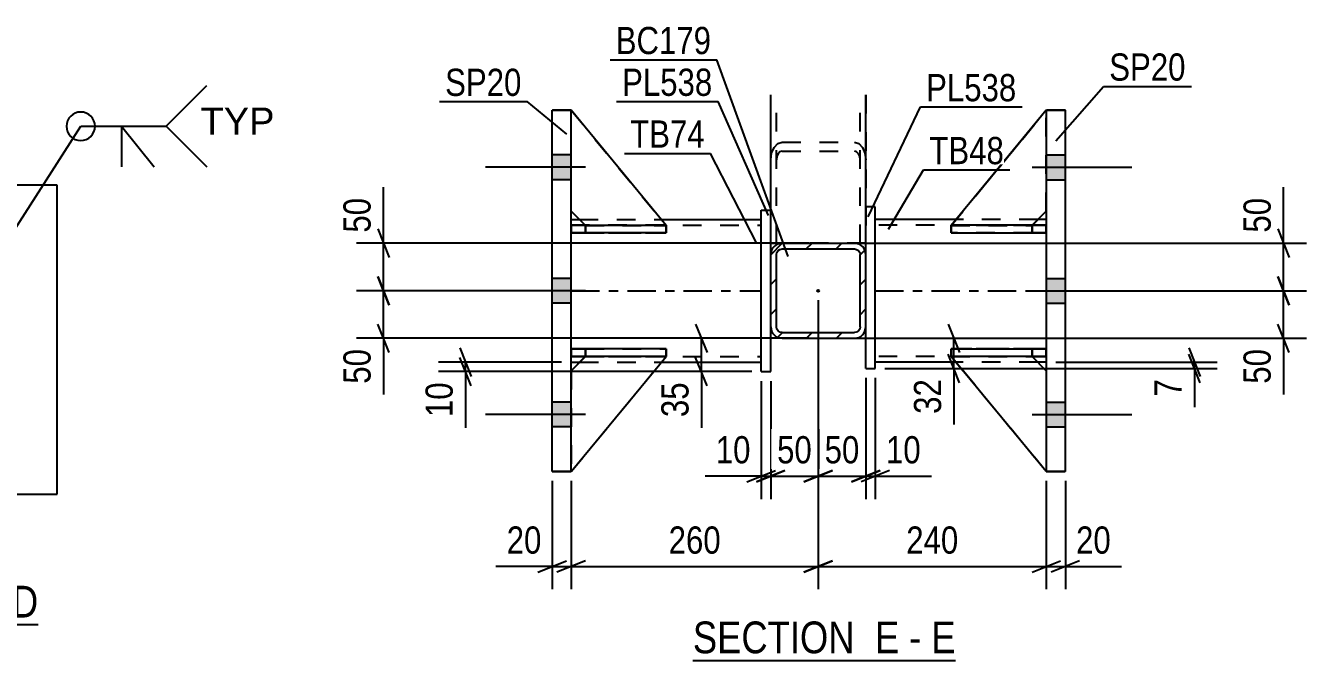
# Model space of a CAD drawing. Header units: millimetres. Extents: x 0 to 841, y 0 to 594.
# Drawn here: x 127.7 to 262.5, y 94.3 to 161.1 of the extents above; entities that cross this region are included whole.
import ezdxf

# ---------------------------------------------------------------- set-up
doc = ezdxf.new("R2010")
doc.units = ezdxf.units.MM
doc.linetypes.add('DXK_LINE_DOT2', pattern=[3.9198, 1.9599, -1.9599])
doc.linetypes.add('DXK_LINE_DOT3', pattern=[5.9187, 2.979, -0.9799, 0.9799, -0.9799])
doc.styles.add('Arial', font='ARIAL.TTF', dxfattribs={"height": 0.2})
doc.styles.add('Arial Narrow', font='ARIALN.TTF', dxfattribs={"height": 0.2})

# ---------------------------------------------------------------- blocks, each defined once
blk = doc.blocks.new('Unknown-122570622-18 - 2046')
at = {"color": 6, "linetype": 'Continuous'}
blk.add_line((100.99, 98.07), (129.06, 98.07), dxfattribs=at)
at = {"color": 0, "linetype": 'Continuous'}
for points in [[(119.1, 98.82), (119.1, 102.32), (100.99, 102.32), (100.99, 98.82)], [(122.92, 98.82), (122.92, 102.32), (120.15, 102.32), (120.15, 98.82)], [(125.24, 98.82), (125.24, 102.32), (123.97, 102.32), (123.97, 98.82)], [(129.06, 98.82), (129.06, 102.32), (126.29, 102.32), (126.29, 98.82)]]:
    blk.add_wipeout(points, dxfattribs=at)
at = {"color": 7, "linetype": 'Continuous', "style": 'Arial Narrow'}
for s, p in [('SECTION ', (100.99, 98.82)), ('D', (120.15, 98.82)), ('D', (126.29, 98.82)), ('-', (123.97, 98.82))]:
    blk.add_text(s, height=3.34, dxfattribs=at).set_placement(p)
blk = doc.blocks.new('Unknown-122570622-16 - 2806')
at = {"color": 6, "linetype": 'Continuous'}
blk.add_line((197.94, 94.31), (225.58, 94.31), dxfattribs=at)
at = {"color": 0, "linetype": 'Continuous'}
for points in [[(216.05, 95.06), (216.05, 98.56), (197.94, 98.56), (197.94, 95.06)], [(219.65, 95.06), (219.65, 98.56), (217.1, 98.56), (217.1, 95.06)], [(221.98, 95.06), (221.98, 98.56), (220.7, 98.56), (220.7, 95.06)], [(225.58, 95.06), (225.58, 98.56), (223.03, 98.56), (223.03, 95.06)]]:
    blk.add_wipeout(points, dxfattribs=at)
at = {"color": 7, "linetype": 'Continuous', "style": 'Arial Narrow'}
for s, p in [('SECTION ', (197.94, 95.06)), ('E', (217.1, 95.06)), ('E', (223.03, 95.06)), ('-', (220.7, 95.06))]:
    blk.add_text(s, height=3.34, dxfattribs=at).set_placement(p)
blk = doc.blocks.new('Part-122570622-2104 - 2046')
at = {"color": 2, "linetype": 'Continuous'}
for p, q in [((131.03, 144.31), (98.53, 144.31)), ((98.53, 144.31), (98.53, 111.81)), ((131.03, 111.81), (131.03, 144.31)), ((98.53, 111.81), (131.03, 111.81))]:
    blk.add_line(p, q, dxfattribs=at)
blk = doc.blocks.new('Part-122570622-3033 - 2806')
at = {"linetype": 'Continuous'}
h = blk.add_hatch(dxfattribs=at)
h.set_pattern_fill('', scale=0.7, style=0, pattern_type=0)
h.set_pattern_definition([(45, (207.331, 138.1994), (-1.57154, 1.57154), [])])
h.paths.add_polyline_path([(214.93, 138.2), (207.33, 138.2), (206.87, 138.11), (206.48, 137.85), (206.22, 137.46), (206.13, 137), (206.13, 129.4), (206.22, 128.94), (206.48, 128.55), (206.87, 128.29), (207.33, 128.2), (214.93, 128.2), (215.39, 128.29), (215.78, 128.55), (216.04, 128.94), (216.13, 129.4), (216.13, 137), (216.04, 137.46), (215.78, 137.85), (215.39, 138.11)])
h.paths.add_polyline_path([(215.49, 137.23), (215.53, 137), (215.53, 129.4), (215.49, 129.17), (215.36, 128.98), (215.16, 128.85), (214.93, 128.8), (207.33, 128.8), (207.1, 128.85), (206.91, 128.98), (206.78, 129.17), (206.73, 129.4), (206.73, 137), (206.78, 137.23), (206.91, 137.42), (207.1, 137.55), (207.33, 137.6), (214.93, 137.6), (215.16, 137.55), (215.36, 137.42)])
blk.add_hatch(color=30, dxfattribs=at).paths.add_polyline_path([(211.13, 133.1, -1), (211.13, 133.3, -1)])
at = {"color": 2, "linetype": 'Continuous'}
for p, q in [((207.33, 138.2), (206.87, 138.11)), ((206.91, 137.42), (207.1, 137.55)), ((207.1, 137.55), (207.33, 137.6)), ((207.33, 138.2), (214.93, 138.2)), ((207.33, 137.6), (214.93, 137.6)), ((215.39, 138.11), (214.93, 138.2)), ((214.93, 137.6), (215.16, 137.55)), ((215.16, 137.55), (215.36, 137.42)), ((206.22, 137.46), (206.13, 137)), ((206.13, 129.4), (206.13, 137)), ((206.73, 137), (206.78, 137.23)), ((206.73, 129.4), (206.73, 137)), ((206.78, 137.23), (206.91, 137.42)), ((215.36, 137.42), (215.49, 137.23)), ((215.49, 137.23), (215.53, 137)), ((215.53, 129.4), (215.53, 137)), ((216.13, 137), (216.04, 137.46)), ((216.13, 129.4), (216.13, 137)), ((206.13, 129.4), (206.22, 128.94)), ((206.78, 129.17), (206.73, 129.4)), ((215.53, 129.4), (215.49, 129.17)), ((216.04, 128.94), (216.13, 129.4)), ((206.91, 128.98), (206.78, 129.17)), ((206.87, 128.29), (207.33, 128.2)), ((207.1, 128.85), (206.91, 128.98)), ((207.33, 128.8), (207.1, 128.85)), ((207.33, 128.8), (214.93, 128.8)), ((207.33, 128.2), (214.93, 128.2)), ((215.16, 128.85), (214.93, 128.8)), ((214.93, 128.2), (215.39, 128.29)), ((215.36, 128.98), (215.16, 128.85)), ((215.49, 129.17), (215.36, 128.98))]:
    blk.add_line(p, q, dxfattribs=at)
at = {"color": 7, "linetype": 'DXK_LINE_DOT3'}
blk.add_line((211.13, 133.2), (211.13, 133.2), dxfattribs=at)
at = {"color": 30, "linetype": 'DXK_LINE_DOT3'}
blk.add_line((211.13, 133.2), (211.13, 133.2), dxfattribs=at)
at = {"color": 30, "linetype": 'Continuous'}
blk.add_circle((211.13, 133.2), 0.1, dxfattribs=at)
at = {"color": 2, "linetype": 'Continuous'}
for centre, start, end in [((207.33, 137), 112.5, 157.5), ((214.93, 137), 22.5, 67.5), ((207.33, 129.4), 202.5, 247.5), ((214.93, 129.4), 292.5, 337.5)]:
    blk.add_arc(centre, 1.2, start, end, dxfattribs=at)
blk = doc.blocks.new('Part-122570622-2969 - 2806')
at = {"color": 2, "linetype": 'Continuous'}
for p, q in [((185.13, 139.29), (185.13, 140.09)), ((185.13, 140.09), (193.88, 140.09)), ((195.13, 139.29), (185.13, 139.29)), ((185.13, 139.29), (185.13, 139.29)), ((195.13, 140.09), (195.12, 140.09)), ((195.13, 139.29), (195.13, 140.09))]:
    blk.add_line(p, q, dxfattribs=at)
at = {"color": 7, "linetype": 'DXK_LINE_DOT2'}
for p, q in [((186.63, 140.09), (185.13, 140.09)), ((185.13, 139.29), (186.63, 139.29)), ((186.63, 139.29), (186.63, 140.09)), ((186.63, 140.09), (195.12, 140.09)), ((186.63, 139.29), (195.13, 139.29))]:
    blk.add_line(p, q, dxfattribs=at)
blk = doc.blocks.new('Part-122570622-2905 - 2806')
at = {"color": 2, "linetype": 'Continuous'}
for p, q in [((186.63, 126.28), (185.13, 124.78)), ((185.13, 114.19), (195.13, 126.28)), ((195.13, 126.28), (186.63, 126.28)), ((186.63, 126.28), (186.63, 126.28)), ((195.13, 126.28), (195.13, 126.28))]:
    blk.add_line(p, q, dxfattribs=at)
at = {"color": 7, "linetype": 'DXK_LINE_DOT2'}
for p, q in [((185.13, 124.78), (186.63, 126.28)), ((185.13, 114.19), (195.13, 126.28)), ((186.63, 126.28), (195.13, 126.28)), ((185.13, 124.78), (185.13, 114.19))]:
    blk.add_line(p, q, dxfattribs=at)
blk = doc.blocks.new('Bolt-122570622-2825 - 2806')
at = {"linetype": 'Continuous'}
for points in [[(185.13, 144.89), (185.13, 147.49), (183.13, 147.49), (183.13, 144.89)], [(185.13, 144.89), (185.13, 147.49), (183.13, 147.49), (183.13, 144.89)], [(185.13, 144.89), (185.13, 147.49), (183.13, 147.49), (183.13, 144.89)], [(185.13, 131.89), (185.13, 134.49), (183.13, 134.49), (183.13, 131.89)], [(185.13, 131.89), (185.13, 134.49), (183.13, 134.49), (183.13, 131.89)], [(185.13, 118.89), (185.13, 121.49), (183.13, 121.49), (183.13, 118.89)], [(185.13, 118.89), (185.13, 121.49), (183.13, 121.49), (183.13, 118.89)], [(185.13, 118.89), (185.13, 121.49), (183.13, 121.49), (183.13, 118.89)]]:
    blk.add_hatch(color=1, dxfattribs=at).paths.add_polyline_path(points)
at = {"color": 1, "linetype": 'Continuous'}
for p, q in [((185.13, 147.49), (183.13, 147.49)), ((185.13, 147.49), (183.13, 147.49)), ((185.13, 147.49), (183.13, 147.49)), ((186.63, 146.19), (176.13, 146.19)), ((186.63, 146.19), (176.13, 146.19)), ((186.63, 146.19), (176.13, 146.19)), ((185.13, 144.89), (183.13, 144.89)), ((185.13, 144.89), (183.13, 144.89)), ((185.13, 144.89), (183.13, 144.89)), ((185.13, 134.49), (183.13, 134.49)), ((185.13, 134.49), (183.13, 134.49)), ((186.63, 133.19), (176.13, 133.19)), ((186.63, 133.19), (176.13, 133.19)), ((185.13, 131.89), (183.13, 131.89)), ((185.13, 131.89), (183.13, 131.89)), ((185.13, 121.49), (183.13, 121.49)), ((185.13, 121.49), (183.13, 121.49)), ((185.13, 121.49), (183.13, 121.49)), ((186.63, 120.19), (176.13, 120.19)), ((186.63, 120.19), (176.13, 120.19)), ((186.63, 120.19), (176.13, 120.19)), ((185.13, 118.89), (183.13, 118.89)), ((185.13, 118.89), (183.13, 118.89)), ((185.13, 118.89), (183.13, 118.89))]:
    blk.add_line(p, q, dxfattribs=at)
blk = doc.blocks.new('Part-122570622-2951 - 2806')
at = {"color": 2, "linetype": 'Continuous'}
for p, q in [((205.13, 124.69), (205.13, 141.69)), ((205.13, 141.69), (206.13, 141.69)), ((206.13, 137), (206.13, 141.69)), ((206.13, 124.69), (206.13, 129.4)), ((205.13, 124.69), (206.13, 124.69))]:
    blk.add_line(p, q, dxfattribs=at)
at = {"color": 7, "linetype": 'DXK_LINE_DOT2'}
blk.add_line((206.13, 129.4), (206.13, 137), dxfattribs=at)
blk = doc.blocks.new('Part-122570622-2970 - 2806')
at = {"color": 2, "linetype": 'Continuous'}
for p, q in [((185.13, 126.29), (185.13, 127.09)), ((195.13, 127.09), (185.13, 127.09)), ((195.13, 126.29), (195.13, 127.09)), ((195.13, 126.29), (185.13, 126.29)), ((185.13, 126.29), (185.13, 126.29))]:
    blk.add_line(p, q, dxfattribs=at)
at = {"color": 7, "linetype": 'DXK_LINE_DOT2'}
for p, q in [((186.63, 127.09), (185.13, 127.09)), ((186.63, 126.29), (186.63, 127.09)), ((195.13, 127.09), (186.63, 127.09)), ((185.13, 126.29), (186.63, 126.29)), ((186.63, 126.29), (195.13, 126.29))]:
    blk.add_line(p, q, dxfattribs=at)
blk = doc.blocks.new('Part-122570622-2906 - 2806')
at = {"color": 7, "linetype": 'DXK_LINE_DOT2'}
for p, q in [((186.63, 126.28), (185.13, 124.78)), ((185.13, 114.19), (195.13, 126.28)), ((185.13, 124.78), (186.63, 126.28)), ((185.13, 114.19), (195.13, 126.28)), ((195.13, 126.28), (186.63, 126.28)), ((186.63, 126.28), (186.63, 126.28)), ((186.63, 126.28), (195.13, 126.28)), ((195.13, 126.28), (195.13, 126.28)), ((185.13, 124.78), (185.13, 114.19))]:
    blk.add_line(p, q, dxfattribs=at)
blk = doc.blocks.new('Bolt-122570622-2824 - 2806')
at = {"linetype": 'Continuous'}
for points in [[(237.13, 144.89), (237.13, 147.49), (235.13, 147.49), (235.13, 144.89)], [(237.13, 144.89), (237.13, 147.49), (235.13, 147.49), (235.13, 144.89)], [(237.13, 144.89), (237.13, 147.49), (235.13, 147.49), (235.13, 144.89)], [(237.13, 131.89), (237.13, 134.49), (235.13, 134.49), (235.13, 131.89)], [(237.13, 131.89), (237.13, 134.49), (235.13, 134.49), (235.13, 131.89)], [(237.13, 118.89), (237.13, 121.49), (235.13, 121.49), (235.13, 118.89)], [(237.13, 118.89), (237.13, 121.49), (235.13, 121.49), (235.13, 118.89)], [(237.13, 118.89), (237.13, 121.49), (235.13, 121.49), (235.13, 118.89)]]:
    blk.add_hatch(color=1, dxfattribs=at).paths.add_polyline_path(points)
at = {"color": 1, "linetype": 'Continuous'}
for p, q in [((235.13, 147.49), (237.13, 147.49)), ((235.13, 147.49), (237.13, 147.49)), ((235.13, 147.49), (237.13, 147.49)), ((233.63, 146.19), (244.13, 146.19)), ((233.63, 146.19), (244.13, 146.19)), ((233.63, 146.19), (244.13, 146.19)), ((235.13, 144.89), (237.13, 144.89)), ((235.13, 144.89), (237.13, 144.89)), ((235.13, 144.89), (237.13, 144.89)), ((235.13, 134.49), (237.13, 134.49)), ((235.13, 134.49), (237.13, 134.49)), ((233.63, 133.19), (244.13, 133.19)), ((233.63, 133.19), (244.13, 133.19)), ((235.13, 131.89), (237.13, 131.89)), ((235.13, 131.89), (237.13, 131.89)), ((235.13, 121.49), (237.13, 121.49)), ((235.13, 121.49), (237.13, 121.49)), ((235.13, 121.49), (237.13, 121.49)), ((233.63, 120.19), (244.13, 120.19)), ((233.63, 120.19), (244.13, 120.19)), ((233.63, 120.19), (244.13, 120.19)), ((235.13, 118.89), (237.13, 118.89)), ((235.13, 118.89), (237.13, 118.89)), ((235.13, 118.89), (237.13, 118.89))]:
    blk.add_line(p, q, dxfattribs=at)
blk = doc.blocks.new('Part-122570622-2869 - 2806')
at = {"color": 7, "linetype": 'DXK_LINE_DOT2'}
for p, q in [((206.13, 138.2), (206.13, 153.8)), ((206.73, 138.2), (206.73, 153.8)), ((215.53, 138.2), (215.53, 153.8)), ((216.13, 153.8), (216.13, 138.2)), ((216.13, 138.2), (206.13, 138.2))]:
    blk.add_line(p, q, dxfattribs=at)
blk = doc.blocks.new('Part-122570622-2870 - 2806')
at = {"color": 2, "linetype": 'Continuous'}
for p, q in [((206.13, 141.69), (206.13, 153.8)), ((216.13, 142.03), (216.13, 153.8)), ((206.13, 138.2), (207.33, 138.2)), ((215.78, 138.2), (214.93, 138.2)), ((216.04, 138.2), (215.78, 138.2)), ((216.13, 138.2), (216.04, 138.2))]:
    blk.add_line(p, q, dxfattribs=at)
at = {"color": 7, "linetype": 'DXK_LINE_DOT2'}
for p, q in [((206.73, 138.2), (206.73, 153.8)), ((215.53, 138.2), (215.53, 153.8)), ((206.22, 147.68), (206.48, 148.28)), ((206.48, 148.28), (206.87, 148.68)), ((206.87, 148.68), (207.33, 148.83)), ((207.33, 148.83), (214.93, 148.83)), ((214.93, 148.83), (215.39, 148.68)), ((215.39, 148.68), (215.78, 148.28)), ((215.78, 148.28), (216.04, 147.68)), ((206.13, 146.97), (206.22, 147.68)), ((206.78, 147.32), (206.73, 146.97)), ((206.91, 147.62), (206.78, 147.32)), ((207.1, 147.82), (206.91, 147.62)), ((207.33, 147.9), (207.1, 147.82)), ((207.33, 147.9), (214.93, 147.9)), ((215.16, 147.82), (214.93, 147.9)), ((215.36, 147.62), (215.16, 147.82)), ((215.49, 147.32), (215.36, 147.62)), ((215.53, 146.97), (215.49, 147.32)), ((216.04, 147.68), (216.13, 146.97)), ((206.13, 138.2), (206.13, 141.69)), ((216.13, 138.2), (216.13, 142.03)), ((207.33, 138.2), (215.39, 138.2)), ((215.78, 138.2), (215.53, 138.2))]:
    blk.add_line(p, q, dxfattribs=at)
blk = doc.blocks.new('Part-122570622-2907 - 2806')
at = {"color": 2, "linetype": 'Continuous'}
for p, q in [((185.13, 152.19), (185.13, 152.19)), ((185.13, 152.19), (185.13, 152.19)), ((195.13, 140.08), (185.13, 152.19)), ((186.62, 140.09), (185.13, 141.58)), ((193.88, 140.08), (195.13, 140.08)), ((195.13, 140.08), (195.13, 140.08))]:
    blk.add_line(p, q, dxfattribs=at)
at = {"color": 7, "linetype": 'DXK_LINE_DOT2'}
for p, q in [((185.13, 141.58), (185.13, 152.19)), ((185.13, 152.19), (195.13, 140.08)), ((186.63, 140.08), (185.13, 141.58)), ((186.63, 140.08), (186.62, 140.09)), ((195.13, 140.08), (186.63, 140.08)), ((186.63, 140.08), (186.63, 140.08)), ((186.63, 140.08), (193.88, 140.08))]:
    blk.add_line(p, q, dxfattribs=at)
blk = doc.blocks.new('Part-122570622-3036 - 2806')
at = {"color": 2, "linetype": 'Continuous'}
for p, q in [((225.13, 126.28), (225.13, 126.28)), ((233.63, 126.28), (225.13, 126.28)), ((235.13, 114.19), (225.13, 126.28)), ((233.63, 126.28), (233.63, 126.28)), ((233.63, 126.28), (235.13, 124.78))]:
    blk.add_line(p, q, dxfattribs=at)
at = {"color": 7, "linetype": 'DXK_LINE_DOT2'}
for p, q in [((225.13, 126.28), (233.63, 126.28)), ((235.13, 114.19), (225.13, 126.28)), ((233.63, 126.28), (235.13, 124.78)), ((235.13, 124.78), (235.13, 114.19))]:
    blk.add_line(p, q, dxfattribs=at)
blk = doc.blocks.new('Part-122570622-2908 - 2806')
at = {"color": 7, "linetype": 'DXK_LINE_DOT2'}
for p, q in [((185.13, 141.58), (185.13, 152.19)), ((185.13, 152.19), (195.13, 140.08)), ((185.13, 152.19), (195.13, 140.08)), ((186.63, 140.08), (185.13, 141.58)), ((186.63, 140.08), (185.13, 141.58)), ((195.13, 140.08), (186.63, 140.08)), ((186.63, 140.08), (186.63, 140.08)), ((186.63, 140.08), (195.13, 140.08)), ((195.13, 140.08), (195.13, 140.08))]:
    blk.add_line(p, q, dxfattribs=at)
blk = doc.blocks.new('Part-122570622-2915 - 2806')
at = {"color": 2, "linetype": 'Continuous'}
for p, q in [((225.14, 140.09), (225.13, 140.09)), ((225.13, 140.09), (225.13, 139.29)), ((225.13, 139.29), (235.13, 139.29)), ((235.13, 140.09), (226.38, 140.09)), ((235.13, 140.09), (235.13, 140.09)), ((235.13, 140.09), (235.13, 139.29))]:
    blk.add_line(p, q, dxfattribs=at)
at = {"color": 7, "linetype": 'DXK_LINE_DOT2'}
for p, q in [((225.13, 139.29), (233.63, 139.29)), ((226.38, 140.09), (225.14, 140.09)), ((233.63, 140.09), (225.14, 140.09)), ((233.63, 140.09), (235.13, 140.09)), ((233.63, 140.09), (233.63, 139.29)), ((233.63, 139.29), (235.13, 139.29)), ((235.13, 140.09), (235.13, 140.09))]:
    blk.add_line(p, q, dxfattribs=at)
blk = doc.blocks.new('Part-122570622-2916 - 2806')
at = {"color": 2, "linetype": 'Continuous'}
for p, q in [((225.13, 127.09), (235.13, 127.09)), ((225.13, 127.09), (225.13, 126.29)), ((235.13, 127.09), (235.13, 127.09)), ((235.13, 126.29), (235.13, 127.09)), ((235.13, 126.29), (225.13, 126.29))]:
    blk.add_line(p, q, dxfattribs=at)
at = {"color": 7, "linetype": 'DXK_LINE_DOT2'}
for p, q in [((233.63, 127.09), (225.13, 127.09)), ((235.13, 127.09), (233.63, 127.09)), ((233.63, 127.09), (233.63, 126.29)), ((235.13, 127.09), (235.13, 127.09)), ((225.13, 126.29), (233.63, 126.29)), ((233.63, 126.29), (235.13, 126.29))]:
    blk.add_line(p, q, dxfattribs=at)
blk = doc.blocks.new('Part-122570622-2931 - 2806')
at = {"color": 2, "linetype": 'Continuous'}
for p, q in [((225.63, 140.69), (217.13, 140.69)), ((235.13, 140.69), (234.24, 140.69)), ((225.62, 125.69), (217.13, 125.69)), ((235.13, 125.69), (234.22, 125.69))]:
    blk.add_line(p, q, dxfattribs=at)
at = {"color": 7, "linetype": 'DXK_LINE_DOT2'}
for p, q in [((217.13, 125.69), (217.13, 140.69)), ((234.24, 140.69), (225.63, 140.69)), ((235.13, 140.69), (235.13, 125.69)), ((235.13, 140.09), (217.13, 140.09)), ((235.13, 126.29), (217.13, 126.29)), ((234.22, 125.69), (225.62, 125.69))]:
    blk.add_line(p, q, dxfattribs=at)
at = {"color": 7, "linetype": 'DXK_LINE_DOT3'}
blk.add_line((217.13, 133.19), (235.13, 133.19), dxfattribs=at)
blk = doc.blocks.new('Part-122570622-2946 - 2806')
at = {"color": 2, "linetype": 'Continuous'}
for p, q in [((217.13, 142.03), (216.13, 142.03)), ((216.13, 137), (216.13, 142.03)), ((217.13, 125.03), (217.13, 142.03)), ((216.13, 125.03), (216.13, 129.4)), ((216.13, 125.03), (217.13, 125.03))]:
    blk.add_line(p, q, dxfattribs=at)
at = {"color": 7, "linetype": 'DXK_LINE_DOT2'}
blk.add_line((216.13, 129.4), (216.13, 137), dxfattribs=at)
blk = doc.blocks.new('Part-122570622-2966 - 2806')
at = {"color": 2, "linetype": 'Continuous'}
for p, q in [((185.13, 140.69), (186.02, 140.69)), ((194.63, 140.69), (205.13, 140.69)), ((185.13, 125.69), (186.04, 125.69)), ((194.64, 125.69), (205.13, 125.69))]:
    blk.add_line(p, q, dxfattribs=at)
at = {"color": 7, "linetype": 'DXK_LINE_DOT2'}
for p, q in [((185.13, 125.69), (185.13, 140.69)), ((186.02, 140.69), (194.63, 140.69)), ((205.13, 125.69), (205.13, 140.69)), ((185.13, 140.09), (205.13, 140.09)), ((185.13, 126.29), (205.13, 126.29)), ((186.04, 125.69), (194.64, 125.69))]:
    blk.add_line(p, q, dxfattribs=at)
at = {"color": 7, "linetype": 'DXK_LINE_DOT3'}
blk.add_line((185.13, 133.19), (205.13, 133.19), dxfattribs=at)
blk = doc.blocks.new('Part-122570622-2967 - 2806')
at = {"color": 7, "linetype": 'DXK_LINE_DOT2'}
for p, q in [((185.13, 140.09), (186.63, 140.09)), ((194.9, 140.09), (185.13, 140.09)), ((185.13, 140.09), (185.13, 140.09)), ((185.13, 140.09), (185.13, 139.29)), ((185.13, 140.09), (185.13, 139.29)), ((186.63, 139.29), (185.13, 139.29)), ((185.13, 139.29), (195.13, 139.29)), ((185.13, 139.29), (185.13, 139.29)), ((186.63, 140.09), (195.13, 140.09)), ((186.63, 140.09), (186.63, 139.29)), ((195.13, 139.29), (186.63, 139.29)), ((195.13, 140.09), (195.13, 139.29))]:
    blk.add_line(p, q, dxfattribs=at)
blk = doc.blocks.new('Part-122570622-2968 - 2806')
at = {"color": 7, "linetype": 'DXK_LINE_DOT2'}
for p, q in [((185.13, 127.09), (186.63, 127.09)), ((195.13, 127.09), (185.13, 127.09)), ((185.13, 127.09), (185.13, 127.09)), ((185.13, 127.09), (185.13, 126.29)), ((185.13, 127.09), (185.13, 126.29)), ((186.63, 127.09), (195.13, 127.09)), ((186.63, 127.09), (186.63, 126.29)), ((195.13, 127.09), (195.13, 126.29)), ((186.63, 126.29), (185.13, 126.29)), ((185.13, 126.29), (195.13, 126.29)), ((185.13, 126.29), (185.13, 126.29)), ((195.13, 126.29), (186.63, 126.29))]:
    blk.add_line(p, q, dxfattribs=at)
blk = doc.blocks.new('Part-122570622-2985 - 2806')
at = {"color": 2, "linetype": 'Continuous'}
for p, q in [((235.13, 152.19), (237.13, 152.19)), ((235.13, 152.19), (235.13, 152.19)), ((235.13, 152.19), (235.13, 114.19)), ((237.13, 152.19), (237.13, 152.19)), ((237.13, 114.19), (237.13, 152.19)), ((237.13, 114.19), (235.13, 114.19))]:
    blk.add_line(p, q, dxfattribs=at)
at = {"color": 7, "linetype": 'DXK_LINE_DOT2'}
for p, q in [((237.13, 152.19), (235.13, 152.19)), ((235.13, 114.19), (235.13, 114.19)), ((235.13, 114.19), (237.13, 114.19)), ((237.13, 114.19), (237.13, 114.19))]:
    blk.add_line(p, q, dxfattribs=at)
blk = doc.blocks.new('Part-122570622-2990 - 2806')
at = {"color": 2, "linetype": 'Continuous'}
for p, q in [((183.13, 152.19), (183.13, 152.19)), ((183.13, 152.19), (185.13, 152.19)), ((183.13, 114.19), (183.13, 152.19)), ((185.13, 152.19), (185.13, 152.19)), ((185.13, 114.19), (185.13, 152.19)), ((185.13, 114.19), (183.13, 114.19))]:
    blk.add_line(p, q, dxfattribs=at)
at = {"color": 7, "linetype": 'DXK_LINE_DOT2'}
for p, q in [((185.13, 152.19), (183.13, 152.19)), ((183.13, 114.19), (183.13, 114.19)), ((183.13, 114.19), (185.13, 114.19)), ((185.13, 114.19), (185.13, 114.19))]:
    blk.add_line(p, q, dxfattribs=at)
blk = doc.blocks.new('Part-122570622-2999 - 2806')
at = {"color": 2, "linetype": 'Continuous'}
for p, q in [((235.13, 152.19), (225.13, 140.08)), ((235.13, 152.19), (235.13, 152.19)), ((235.13, 152.19), (235.13, 152.19)), ((233.64, 140.09), (235.13, 141.58)), ((226.38, 140.08), (225.13, 140.08)), ((225.13, 140.08), (225.13, 140.08))]:
    blk.add_line(p, q, dxfattribs=at)
at = {"color": 7, "linetype": 'DXK_LINE_DOT2'}
for p, q in [((235.13, 152.19), (225.13, 140.08)), ((235.13, 141.58), (235.13, 152.19)), ((233.63, 140.08), (235.13, 141.58)), ((233.63, 140.08), (225.13, 140.08)), ((233.63, 140.08), (226.38, 140.08)), ((233.63, 140.08), (233.64, 140.09)), ((233.63, 140.08), (233.63, 140.08))]:
    blk.add_line(p, q, dxfattribs=at)
blk = doc.blocks.new('Part-122570622-3000 - 2806')
at = {"color": 7, "linetype": 'DXK_LINE_DOT2'}
for p, q in [((235.13, 152.19), (225.13, 140.08)), ((225.13, 140.08), (235.13, 152.19)), ((235.13, 141.58), (235.13, 152.19)), ((233.63, 140.08), (235.13, 141.58)), ((233.63, 140.08), (235.13, 141.58)), ((225.13, 140.08), (233.63, 140.08)), ((225.13, 140.08), (225.13, 140.08)), ((233.63, 140.08), (225.13, 140.08)), ((233.63, 140.08), (233.63, 140.08))]:
    blk.add_line(p, q, dxfattribs=at)
blk = doc.blocks.new('Part-122570622-3001 - 2806')
at = {"color": 7, "linetype": 'DXK_LINE_DOT2'}
for p, q in [((225.13, 139.29), (225.13, 140.09)), ((225.13, 140.09), (233.63, 140.09)), ((235.13, 140.09), (225.13, 140.09)), ((233.63, 139.29), (225.13, 139.29)), ((225.13, 139.29), (235.13, 139.29)), ((233.63, 139.29), (233.63, 140.09)), ((233.63, 140.09), (235.13, 140.09)), ((235.13, 139.29), (233.63, 139.29)), ((235.13, 139.29), (235.13, 140.09)), ((235.13, 139.29), (235.13, 140.09)), ((235.13, 140.09), (235.13, 140.09)), ((235.13, 139.29), (235.13, 139.29))]:
    blk.add_line(p, q, dxfattribs=at)
blk = doc.blocks.new('Part-122570622-3002 - 2806')
at = {"color": 7, "linetype": 'DXK_LINE_DOT2'}
for p, q in [((225.13, 126.29), (225.13, 127.09)), ((225.13, 127.09), (233.63, 127.09)), ((235.13, 127.09), (225.13, 127.09)), ((233.63, 126.29), (233.63, 127.09)), ((233.63, 127.09), (235.13, 127.09)), ((235.13, 126.29), (235.13, 127.09)), ((235.13, 126.29), (235.13, 127.09)), ((235.13, 127.09), (235.13, 127.09)), ((233.63, 126.29), (225.13, 126.29)), ((225.13, 126.29), (235.13, 126.29)), ((235.13, 126.29), (233.63, 126.29)), ((235.13, 126.29), (235.13, 126.29))]:
    blk.add_line(p, q, dxfattribs=at)
blk = doc.blocks.new('Part-122570622-3037 - 2806')
at = {"color": 7, "linetype": 'DXK_LINE_DOT2'}
for p, q in [((225.13, 126.28), (233.63, 126.28)), ((235.13, 114.19), (225.13, 126.28)), ((225.13, 126.28), (225.13, 126.28)), ((233.63, 126.28), (225.13, 126.28)), ((225.13, 126.28), (235.13, 114.19)), ((233.63, 126.28), (235.13, 124.78)), ((233.63, 126.28), (233.63, 126.28)), ((235.13, 124.78), (233.63, 126.28)), ((235.13, 124.78), (235.13, 114.19))]:
    blk.add_line(p, q, dxfattribs=at)
blk = doc.blocks.new('StraightDimension-122570622-3284 - 2806')
at = {"color": 7, "linetype": 'Continuous'}
for p, q in [((259.49, 134.69), (260.69, 131.69)), ((242.63, 133.19), (262.49, 133.19)), ((260.09, 128.2), (260.09, 133.19)), ((260.69, 126.7), (259.49, 129.7)), ((212.13, 128.2), (262.49, 128.2)), ((260.09, 128.2), (260.09, 122.29)), ((260.09, 128.2), (260.09, 122.29))]:
    blk.add_line(p, q, dxfattribs=at)
at = {"color": 0}
blk.add_wipeout([(259.34, 127.67), (255.14, 127.67), (255.14, 122.82), (259.34, 122.82)], dxfattribs=at)
at = {"color": 3, "style": 'Arial Narrow'}
blk.add_text('50', height=2.863, rotation=90.0002, dxfattribs=at).set_placement((258.74, 123.42))
blk = doc.blocks.new('StraightDimension-122570622-3203 - 2806')
at = {"color": 7, "linetype": 'Continuous'}
for p, q in [((224.81, 129.7), (226.01, 126.7)), ((212.13, 128.2), (227.81, 128.2)), ((225.41, 125.03), (225.41, 128.2)), ((226.01, 123.53), (224.81, 126.53)), ((218.13, 125.03), (227.81, 125.03)), ((225.41, 125.03), (225.41, 119.12)), ((225.41, 125.03), (225.41, 119.12))]:
    blk.add_line(p, q, dxfattribs=at)
at = {"color": 0}
blk.add_wipeout([(224.66, 124.5), (220.46, 124.5), (220.46, 119.65), (224.66, 119.65)], dxfattribs=at)
at = {"color": 3, "style": 'Arial Narrow'}
blk.add_text('32', height=2.863, rotation=90.0002, dxfattribs=at).set_placement((224.06, 120.25))
blk = doc.blocks.new('StraightDimension-122570622-3225 - 2806')
at = {"color": 7, "linetype": 'Continuous'}
for p, q in [((173.42, 127.19), (174.62, 124.19)), ((184.13, 125.69), (171.17, 125.69)), ((174.62, 123.19), (173.42, 126.19)), ((174.02, 124.69), (174.02, 125.69)), ((204.13, 124.69), (171.17, 124.69)), ((174.02, 124.69), (174.02, 118.79)), ((174.02, 124.69), (174.02, 118.79))]:
    blk.add_line(p, q, dxfattribs=at)
at = {"color": 0}
blk.add_wipeout([(173.27, 124.17), (169.07, 124.17), (169.07, 119.31), (173.27, 119.31)], dxfattribs=at)
at = {"color": 3, "style": 'Arial Narrow'}
blk.add_text('10', height=2.863, rotation=90.0002, dxfattribs=at).set_placement((172.67, 119.91))
blk = doc.blocks.new('StraightDimension-122570622-3186 - 2806')
at = {"color": 7, "linetype": 'Continuous'}
for p, q in [((183.13, 113.19), (183.13, 101.79)), ((185.13, 113.19), (185.13, 101.79)), ((183.13, 104.19), (177.22, 104.19)), ((183.13, 104.19), (177.22, 104.19)), ((181.63, 103.59), (184.63, 104.79)), ((183.13, 104.19), (185.13, 104.19)), ((186.63, 104.79), (183.63, 103.59))]:
    blk.add_line(p, q, dxfattribs=at)
at = {"color": 0}
blk.add_wipeout([(182.61, 104.94), (182.61, 109.14), (177.75, 109.14), (177.75, 104.94)], dxfattribs=at)
at = {"color": 3, "style": 'Arial Narrow'}
blk.add_text('20', height=2.863, dxfattribs=at).set_placement((178.35, 105.54))
blk = doc.blocks.new('StraightDimension-122570622-3235 - 2806')
at = {"color": 7, "linetype": 'Continuous'}
for p, q in [((250.12, 127.19), (251.32, 124.19)), ((236.13, 125.69), (253.12, 125.69)), ((251.32, 123.53), (250.12, 126.53)), ((250.72, 125.03), (250.72, 125.69)), ((218.13, 125.03), (253.12, 125.03)), ((250.72, 125.03), (250.72, 120.95)), ((250.72, 125.03), (250.72, 120.95))]:
    blk.add_line(p, q, dxfattribs=at)
at = {"color": 0}
blk.add_wipeout([(249.97, 124.5), (245.77, 124.5), (245.77, 121.47), (249.97, 121.47)], dxfattribs=at)
at = {"color": 3, "style": 'Arial Narrow'}
blk.add_text('7', height=2.86, rotation=90.0002, dxfattribs=at).set_placement((249.37, 122.07))
blk = doc.blocks.new('StraightDimension-122570622-3124 - 2806')
at = {"color": 7, "linetype": 'Continuous'}
for p, q in [((235.13, 113.19), (235.13, 101.79)), ((237.13, 113.19), (237.13, 101.79)), ((233.63, 103.59), (236.63, 104.79)), ((235.13, 104.19), (237.13, 104.19)), ((238.63, 104.79), (235.63, 103.59)), ((237.13, 104.19), (243.04, 104.19)), ((237.13, 104.19), (243.04, 104.19))]:
    blk.add_line(p, q, dxfattribs=at)
at = {"color": 0}
blk.add_wipeout([(242.51, 104.94), (242.51, 109.14), (237.66, 109.14), (237.66, 104.94)], dxfattribs=at)
at = {"color": 3, "style": 'Arial Narrow'}
blk.add_text('20', height=2.863, dxfattribs=at).set_placement((238.26, 105.54))
blk = doc.blocks.new('StraightDimension-122570622-3214 - 2806')
at = {"color": 7, "linetype": 'Continuous'}
for p, q in [((198.23, 129.7), (199.43, 126.7)), ((210.13, 128.2), (195.98, 128.2)), ((198.83, 124.69), (198.83, 128.2)), ((199.43, 123.19), (198.23, 126.19)), ((204.13, 124.69), (195.98, 124.69)), ((198.83, 124.69), (198.83, 118.79)), ((198.83, 124.69), (198.83, 118.79))]:
    blk.add_line(p, q, dxfattribs=at)
at = {"color": 0}
blk.add_wipeout([(198.08, 124.17), (193.88, 124.17), (193.88, 119.31), (198.08, 119.31)], dxfattribs=at)
at = {"color": 3, "style": 'Arial Narrow'}
blk.add_text('35', height=2.863, rotation=90.0002, dxfattribs=at).set_placement((197.48, 119.91))
blk = doc.blocks.new('StraightDimension-122570622-3301 - 2806')
at = {"color": 7, "linetype": 'Continuous'}
for p, q in [((260.09, 138.2), (260.09, 144.11)), ((260.09, 138.2), (260.09, 144.11)), ((259.49, 139.7), (260.69, 136.7)), ((212.13, 138.2), (262.49, 138.2)), ((260.09, 133.19), (260.09, 138.2)), ((260.69, 131.69), (259.49, 134.69)), ((242.63, 133.19), (262.49, 133.19))]:
    blk.add_line(p, q, dxfattribs=at)
at = {"color": 0}
blk.add_wipeout([(259.34, 143.58), (255.14, 143.58), (255.14, 138.72), (259.34, 138.72)], dxfattribs=at)
at = {"color": 3, "style": 'Arial Narrow'}
blk.add_text('50', height=2.863, rotation=90.0002, dxfattribs=at).set_placement((258.74, 139.32))
blk = doc.blocks.new('StraightDimension-122570622-3140 - 2806')
at = {"color": 7, "linetype": 'Continuous'}
for p, q in [((211.13, 132.2), (211.13, 101.79)), ((235.13, 113.19), (235.13, 101.79)), ((212.63, 104.79), (209.63, 103.59)), ((211.13, 104.19), (235.13, 104.19)), ((233.63, 103.59), (236.63, 104.79))]:
    blk.add_line(p, q, dxfattribs=at)
at = {"color": 0}
blk.add_wipeout([(226.47, 104.94), (226.47, 109.14), (219.79, 109.14), (219.79, 104.94)], dxfattribs=at)
at = {"color": 3, "style": 'Arial Narrow'}
blk.add_text('240', height=2.863, dxfattribs=at).set_placement((220.39, 105.54))
blk = doc.blocks.new('StraightDimension-122570622-3069 - 2806')
at = {"color": 7, "linetype": 'Continuous'}
for p, q in [((205.13, 123.69), (205.13, 111.29)), ((206.13, 123.69), (206.13, 111.29)), ((205.13, 113.69), (199.22, 113.69)), ((205.13, 113.69), (199.22, 113.69)), ((203.63, 113.09), (206.63, 114.29)), ((207.63, 114.29), (204.63, 113.09)), ((205.13, 113.69), (206.13, 113.69))]:
    blk.add_line(p, q, dxfattribs=at)
at = {"color": 0}
blk.add_wipeout([(204.61, 114.44), (204.61, 118.64), (199.75, 118.64), (199.75, 114.44)], dxfattribs=at)
at = {"color": 3, "style": 'Arial Narrow'}
blk.add_text('10', height=2.863, dxfattribs=at).set_placement((200.35, 115.04))
blk = doc.blocks.new('StraightDimension-122570622-3079 - 2806')
at = {"color": 7, "linetype": 'Continuous'}
for p, q in [((211.13, 132.2), (211.13, 111.29)), ((206.13, 123.69), (206.13, 111.29)), ((204.63, 113.09), (207.63, 114.29)), ((206.13, 113.69), (211.13, 113.69)), ((212.63, 114.29), (209.63, 113.09))]:
    blk.add_line(p, q, dxfattribs=at)
at = {"color": 0}
blk.add_wipeout([(211.06, 114.44), (211.06, 118.64), (206.2, 118.64), (206.2, 114.44)], dxfattribs=at)
at = {"color": 3, "style": 'Arial Narrow'}
blk.add_text('50', height=2.863, dxfattribs=at).set_placement((206.8, 115.04))
blk = doc.blocks.new('StraightDimension-122570622-3096 - 2806')
at = {"color": 7, "linetype": 'Continuous'}
for p, q in [((211.13, 132.2), (211.13, 111.29)), ((216.13, 124.03), (216.13, 111.29)), ((209.63, 113.09), (212.63, 114.29)), ((211.13, 113.69), (216.13, 113.69)), ((217.63, 114.29), (214.63, 113.09))]:
    blk.add_line(p, q, dxfattribs=at)
at = {"color": 0}
blk.add_wipeout([(216.06, 114.44), (216.06, 118.64), (211.2, 118.64), (211.2, 114.44)], dxfattribs=at)
at = {"color": 3, "style": 'Arial Narrow'}
blk.add_text('50', height=2.863, dxfattribs=at).set_placement((211.8, 115.04))
blk = doc.blocks.new('StraightDimension-122570622-3113 - 2806')
at = {"color": 7, "linetype": 'Continuous'}
for p, q in [((216.13, 124.03), (216.13, 111.29)), ((217.13, 124.03), (217.13, 111.29)), ((214.63, 113.09), (217.63, 114.29)), ((218.63, 114.29), (215.63, 113.09)), ((216.13, 113.69), (217.13, 113.69)), ((217.13, 113.69), (223.04, 113.69)), ((217.13, 113.69), (223.04, 113.69))]:
    blk.add_line(p, q, dxfattribs=at)
at = {"color": 0}
blk.add_wipeout([(222.51, 114.44), (222.51, 118.64), (217.66, 118.64), (217.66, 114.44)], dxfattribs=at)
at = {"color": 3, "style": 'Arial Narrow'}
blk.add_text('10', height=2.863, dxfattribs=at).set_placement((218.26, 115.04))
blk = doc.blocks.new('StraightDimension-122570622-3163 - 2806')
at = {"color": 7, "linetype": 'Continuous'}
for p, q in [((211.13, 132.2), (211.13, 101.79)), ((185.13, 113.19), (185.13, 101.79)), ((186.63, 104.79), (183.63, 103.59)), ((185.13, 104.19), (211.13, 104.19)), ((209.63, 103.59), (212.63, 104.79))]:
    blk.add_line(p, q, dxfattribs=at)
at = {"color": 0}
blk.add_wipeout([(201.47, 104.94), (201.47, 109.14), (194.79, 109.14), (194.79, 104.94)], dxfattribs=at)
at = {"color": 3, "style": 'Arial Narrow'}
blk.add_text('260', height=2.863, dxfattribs=at).set_placement((195.39, 105.54))
blk = doc.blocks.new('StraightDimension-122570622-3245 - 2806')
at = {"color": 7, "linetype": 'Continuous'}
for p, q in [((164.78, 134.69), (165.98, 131.69)), ((177.63, 133.19), (162.53, 133.19)), ((165.38, 128.2), (165.38, 133.19)), ((165.98, 126.7), (164.78, 129.7)), ((210.13, 128.2), (162.53, 128.2)), ((165.38, 128.2), (165.38, 122.29)), ((165.38, 128.2), (165.38, 122.29))]:
    blk.add_line(p, q, dxfattribs=at)
at = {"color": 0}
blk.add_wipeout([(164.63, 127.67), (160.43, 127.67), (160.43, 122.82), (164.63, 122.82)], dxfattribs=at)
at = {"color": 3, "style": 'Arial Narrow'}
blk.add_text('50', height=2.863, rotation=90.0002, dxfattribs=at).set_placement((164.03, 123.42))
blk = doc.blocks.new('StraightDimension-122570622-3264 - 2806')
at = {"color": 7, "linetype": 'Continuous'}
for p, q in [((165.38, 138.2), (165.38, 144.11)), ((165.38, 138.2), (165.38, 144.11)), ((164.78, 139.7), (165.98, 136.7)), ((210.13, 138.2), (162.53, 138.2)), ((165.38, 133.19), (165.38, 138.2)), ((165.98, 131.69), (164.78, 134.69)), ((177.63, 133.19), (162.53, 133.19))]:
    blk.add_line(p, q, dxfattribs=at)
at = {"color": 0}
blk.add_wipeout([(164.63, 143.58), (160.43, 143.58), (160.43, 138.72), (164.63, 138.72)], dxfattribs=at)
at = {"color": 3, "style": 'Arial Narrow'}
blk.add_text('50', height=2.863, rotation=90.0002, dxfattribs=at).set_placement((164.03, 139.32))
blk = doc.blocks.new('WeldMark-122570622-2327 - 2046')
at = {"linetype": 'Continuous'}
blk.add_hatch(color=30, dxfattribs=at).paths.add_polyline_path([(122.03, 131.17), (119.78, 129.05), (120.77, 131.98)])
at = {"color": 30, "linetype": 'Continuous'}
for p, q in [((119.78, 129.05), (133.53, 150.51)), ((133.53, 150.51), (142.53, 150.51))]:
    blk.add_line(p, q, dxfattribs=at)
at = {"color": 3, "linetype": 'Continuous'}
for q in [(141.24, 146.23), (137.81, 146.23)]:
    blk.add_line((137.81, 150.51), q, dxfattribs=at)
for start, end in [(90, 270), (270, 90)]:
    blk.add_arc((133.53, 150.51), 1.5, start, end, dxfattribs=at)
at = {"color": 0, "linetype": 'Continuous'}
blk.add_wipeout([(153.9, 149.61), (153.9, 152.61), (146.13, 152.61), (146.13, 149.61)], dxfattribs=at)
blk.add_wipeout([(153.9, 149.61), (153.9, 152.61), (146.13, 152.61), (146.13, 149.61)], dxfattribs=at)
at = {"color": 3, "linetype": 'Continuous'}
for q in [(146.81, 154.8), (146.81, 146.23)]:
    blk.add_line((142.53, 150.51), q, dxfattribs=at)
at = {"color": 3, "linetype": 'Continuous', "style": 'Arial'}
blk.add_text('TYP', height=2.865, dxfattribs=at).set_placement((146.13, 149.61))
blk = doc.blocks.new('Mark-122570622-2927 - 2806')
at = {"color": 0}
blk.add_wipeout([(230.68, 146.52), (230.68, 149.52), (222.82, 149.52), (222.82, 146.52)], dxfattribs=at)
blk.add_wipeout([(230.68, 146.52), (230.68, 149.52), (222.82, 149.52), (222.82, 146.52)], dxfattribs=at)
at = {"color": 30, "linetype": 'Continuous'}
for p, q in [((218.54, 139.67), (222.22, 145.92)), ((222.22, 145.92), (231.28, 145.92))]:
    blk.add_line(p, q, dxfattribs=at)
at = {"color": 3, "style": 'Arial Narrow'}
blk.add_text('TB48', height=2.863, dxfattribs=at).set_placement((222.82, 146.52))
blk = doc.blocks.new('Mark-122570622-2942 - 2806')
at = {"color": 0}
blk.add_wipeout([(231.98, 153.14), (231.98, 156.14), (222.48, 156.14), (222.48, 153.14)], dxfattribs=at)
blk.add_wipeout([(231.98, 153.14), (231.98, 156.14), (222.48, 156.14), (222.48, 153.14)], dxfattribs=at)
at = {"color": 30, "linetype": 'Continuous'}
for p, q in [((216.39, 140.97), (221.88, 152.54)), ((221.88, 152.54), (232.58, 152.54))]:
    blk.add_line(p, q, dxfattribs=at)
at = {"color": 3, "style": 'Arial Narrow'}
blk.add_text('PL538', height=2.863, dxfattribs=at).set_placement((222.48, 153.14))
blk = doc.blocks.new('Mark-122570622-2947 - 2806')
at = {"color": 0}
blk.add_wipeout([(199.99, 153.71), (199.99, 156.71), (190.49, 156.71), (190.49, 153.71)], dxfattribs=at)
blk.add_wipeout([(199.99, 153.71), (199.99, 156.71), (190.49, 156.71), (190.49, 153.71)], dxfattribs=at)
at = {"color": 30, "linetype": 'Continuous'}
for p in [(189.89, 153.11), (205.89, 141.12)]:
    blk.add_line(p, (200.59, 153.11), dxfattribs=at)
at = {"color": 3, "style": 'Arial Narrow'}
blk.add_text('PL538', height=2.863, dxfattribs=at).set_placement((190.49, 153.71))
blk = doc.blocks.new('Mark-122570622-2962 - 2806')
at = {"color": 0}
blk.add_wipeout([(199.19, 148.26), (199.19, 151.26), (191.34, 151.26), (191.34, 148.26)], dxfattribs=at)
blk.add_wipeout([(199.19, 148.26), (199.19, 151.26), (191.34, 151.26), (191.34, 148.26)], dxfattribs=at)
at = {"color": 30, "linetype": 'Continuous'}
for p in [(190.74, 147.66), (204.65, 138.23)]:
    blk.add_line(p, (199.79, 147.66), dxfattribs=at)
at = {"color": 3, "style": 'Arial Narrow'}
blk.add_text('TB74', height=2.863, dxfattribs=at).set_placement((191.34, 148.26))
blk = doc.blocks.new('Mark-122570622-2981 - 2806')
at = {"color": 0}
blk.add_wipeout([(249.79, 155.31), (249.79, 158.31), (241.75, 158.31), (241.75, 155.31)], dxfattribs=at)
blk.add_wipeout([(249.79, 155.31), (249.79, 158.31), (241.75, 158.31), (241.75, 155.31)], dxfattribs=at)
at = {"color": 30, "linetype": 'Continuous'}
for p, q in [((236.13, 148.98), (241.15, 154.71)), ((241.15, 154.71), (250.39, 154.71))]:
    blk.add_line(p, q, dxfattribs=at)
at = {"color": 3, "style": 'Arial Narrow'}
blk.add_text('SP20', height=2.863, dxfattribs=at).set_placement((241.75, 155.31))
blk = doc.blocks.new('Mark-122570622-2986 - 2806')
at = {"color": 0}
blk.add_wipeout([(179.91, 153.7), (179.91, 156.7), (171.87, 156.7), (171.87, 153.7)], dxfattribs=at)
blk.add_wipeout([(179.91, 153.7), (179.91, 156.7), (171.87, 156.7), (171.87, 153.7)], dxfattribs=at)
at = {"color": 30, "linetype": 'Continuous'}
for p in [(171.27, 153.1), (184.67, 149.67)]:
    blk.add_line(p, (180.51, 153.1), dxfattribs=at)
at = {"color": 3, "style": 'Arial Narrow'}
blk.add_text('SP20', height=2.863, dxfattribs=at).set_placement((171.87, 153.7))
blk = doc.blocks.new('Mark-122570622-3029 - 2806')
at = {"color": 0}
blk.add_wipeout([(199.87, 158.1), (199.87, 161.1), (189.82, 161.1), (189.82, 158.1)], dxfattribs=at)
blk.add_wipeout([(199.87, 158.1), (199.87, 161.1), (189.82, 161.1), (189.82, 158.1)], dxfattribs=at)
at = {"color": 30, "linetype": 'Continuous'}
for p in [(189.22, 157.5), (207.97, 136.81)]:
    blk.add_line(p, (200.47, 157.5), dxfattribs=at)
at = {"color": 3, "style": 'Arial Narrow'}
blk.add_text('BC179', height=2.863, dxfattribs=at).set_placement((189.82, 158.1))

msp = doc.modelspace()

# ---------------------------------------------------------------- block references
for name in ['Part-122570622-2869 - 2806', 'Part-122570622-2870 - 2806', 'Part-122570622-2990 - 2806', 'Part-122570622-2907 - 2806', 'Part-122570622-2908 - 2806', 'Part-122570622-2999 - 2806', 'Part-122570622-3000 - 2806', 'Part-122570622-2985 - 2806', 'Bolt-122570622-2825 - 2806', 'Bolt-122570622-2824 - 2806', 'Part-122570622-2104 - 2046', 'Part-122570622-2951 - 2806', 'Part-122570622-2946 - 2806', 'Part-122570622-2966 - 2806', 'Part-122570622-2931 - 2806', 'Part-122570622-2969 - 2806', 'Part-122570622-2967 - 2806', 'Part-122570622-2915 - 2806', 'Part-122570622-3001 - 2806', 'Part-122570622-3033 - 2806', 'Part-122570622-2970 - 2806', 'Part-122570622-2968 - 2806', 'Part-122570622-2916 - 2806', 'Part-122570622-3002 - 2806', 'Part-122570622-2905 - 2806', 'Part-122570622-2906 - 2806', 'Part-122570622-3036 - 2806', 'Part-122570622-3037 - 2806', 'StraightDimension-122570622-3186 - 2806', 'StraightDimension-122570622-3124 - 2806', 'Unknown-122570622-18 - 2046', 'Unknown-122570622-16 - 2806']:
    msp.add_blockref(name, (0, 0))

# ---------------------------------------------------------------- next in the draw order: block references
for name in ['Mark-122570622-2981 - 2806', 'Mark-122570622-2986 - 2806', 'WeldMark-122570622-2327 - 2046', 'StraightDimension-122570622-3284 - 2806', 'StraightDimension-122570622-3225 - 2806']:
    msp.add_blockref(name, (0, 0))

# ---------------------------------------------------------------- next in the draw order: block references
for name in ['StraightDimension-122570622-3301 - 2806', 'StraightDimension-122570622-3214 - 2806', 'StraightDimension-122570622-3203 - 2806']:
    msp.add_blockref(name, (0, 0))

# ---------------------------------------------------------------- next in the draw order: block references
for name in ['Mark-122570622-2927 - 2806', 'StraightDimension-122570622-3235 - 2806', 'StraightDimension-122570622-3069 - 2806']:
    msp.add_blockref(name, (0, 0))

# ---------------------------------------------------------------- next in the draw order: block references
for name in ['Mark-122570622-2942 - 2806', 'StraightDimension-122570622-3140 - 2806']:
    msp.add_blockref(name, (0, 0))

# ---------------------------------------------------------------- next in the draw order: block references
msp.add_blockref('StraightDimension-122570622-3079 - 2806', (0, 0))

# ---------------------------------------------------------------- next in the draw order: block references
msp.add_blockref('StraightDimension-122570622-3096 - 2806', (0, 0))

# ---------------------------------------------------------------- next in the draw order: block references
for name in ['StraightDimension-122570622-3163 - 2806', 'StraightDimension-122570622-3113 - 2806']:
    msp.add_blockref(name, (0, 0))

# ---------------------------------------------------------------- next in the draw order: block references
msp.add_blockref('StraightDimension-122570622-3245 - 2806', (0, 0))

# ---------------------------------------------------------------- next in the draw order: block references
msp.add_blockref('StraightDimension-122570622-3264 - 2806', (0, 0))

# ---------------------------------------------------------------- next in the draw order: block references
msp.add_blockref('Mark-122570622-2947 - 2806', (0, 0))

# ---------------------------------------------------------------- next in the draw order: block references
msp.add_blockref('Mark-122570622-2962 - 2806', (0, 0))

# ---------------------------------------------------------------- next in the draw order: block references
msp.add_blockref('Mark-122570622-3029 - 2806', (0, 0))

doc.saveas('drawing.dxf')
